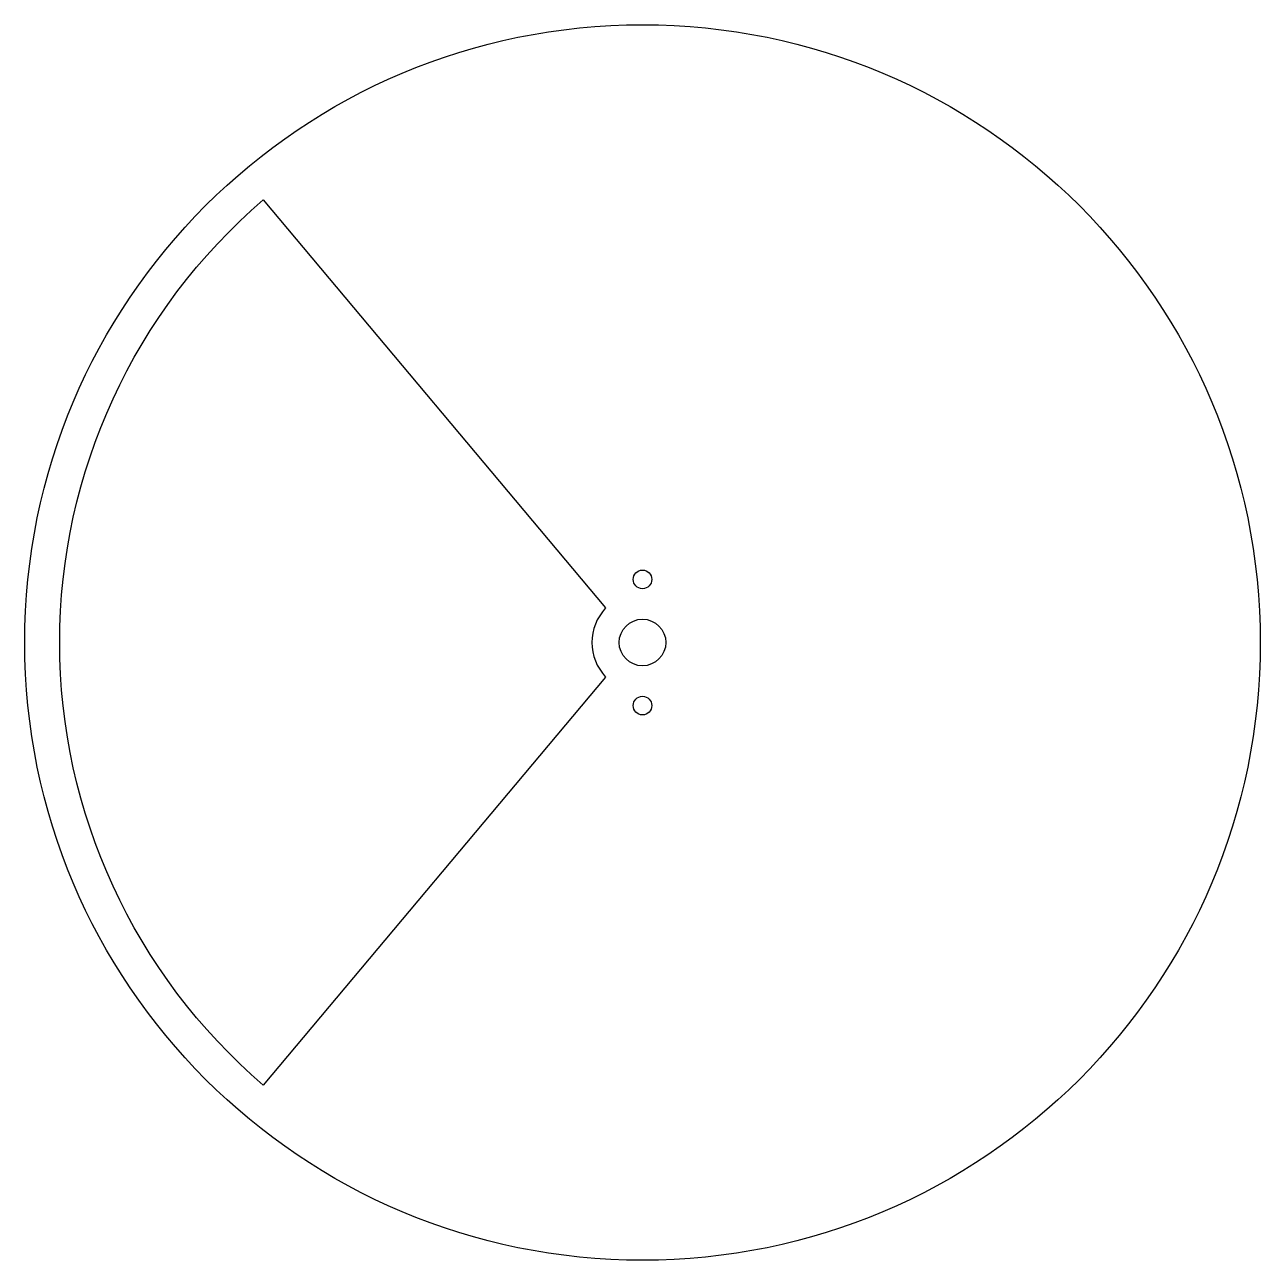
# Model space of a CAD drawing. Header units: millimetres. Extents: x -79 to 79, y -79 to 79.
import ezdxf

# ---------------------------------------------------------------- set-up
doc = ezdxf.new("R2010")
doc.units = ezdxf.units.MM
doc.layers.get('0').update_dxf_attribs({"linetype": 'CONTINUOUS'})

msp = doc.modelspace()

# ---------------------------------------------------------------- linework, layer by layer
msp.add_lwpolyline([(-48.8, -56.95, -0.460067), (-48.8, 56.95), (-4.74, 4.45, 0.395824), (-4.74, -4.45)], format="xyb", close=True)
for centre, radius in [((0, 0), 79.5), ((0, 8.12), 1.2), ((0, 0), 3), ((0, -8.12), 1.2)]:
    msp.add_circle(centre, radius)

doc.saveas('drawing.dxf')
